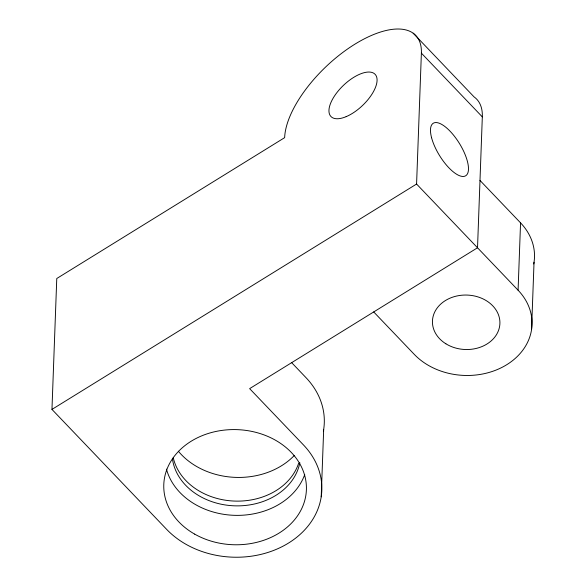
<?xml version="1.0" encoding="UTF-8"?>
<svg xmlns="http://www.w3.org/2000/svg" width="586" height="586" viewBox="0 0 586 586"><rect width="100%" height="100%" fill="white"/><g stroke="black" fill="none" stroke-linecap="round" stroke-linejoin="round"><path stroke-width="0.88" d="M51.964 409.409L56.769 278.511L284.65 137.651A86.787 39.438 -43.7 0 1 354.896 44.177A86.787 39.438 -43.7 0 1 421.385 53.143L482.322 116.885L477.524 247.775L249.636 388.635L303.46 444.928A86.787 70.034 2.1 0 1 288.517 543.061A86.787 70.034 2.1 0 1 166.724 529.436L51.964 409.409L416.58 184.041L421.385 53.143M321.209 496.811L323.677 429.465M373.707 311.942L414.273 354.369A65.888 53.172 2.1 0 0 506.743 364.712A65.888 53.172 2.1 0 0 518.083 290.202L520.558 222.856L479.993 180.437M531.561 329.603L534.036 262.257M413.159 33.19L474.103 96.932A86.787 39.438 -43.7 0 1 482.322 116.885M416.58 184.041L518.083 290.202M291.535 362.522L305.929 377.582A86.787 70.034 2.1 0 1 323.391 431.179M294.179 455.593A71.353 57.582 2.1 0 1 178.393 451.257M304.742 474.528A71.353 57.582 2.1 0 1 233.829 515.306A71.353 57.582 2.1 0 1 166.453 469.093M298.633 463.255A64.284 51.876 2.1 0 1 233.953 501.052A64.284 51.876 2.1 0 1 173.244 457.666M299.827 462.706A64.284 51.876 2.1 0 1 234.883 505.835A64.284 51.876 2.1 0 1 172.423 458.794M520.558 222.856A65.888 53.172 2.1 0 1 533.736 263.964M431.582 137.747A30.853 11.639 58.3 0 0 463.958 176.393A30.853 11.639 58.3 0 0 452.919 134.392A30.853 11.639 58.3 0 0 431.582 137.747M346.15 116.651A30.538 13.874 -43.7 0 0 376.424 76.37A30.538 13.874 -43.7 0 0 336.474 93.167A30.538 13.874 -43.7 0 0 346.15 116.651M194.669 534.117A71.353 57.582 2.1 0 0 306.207 492.621A71.353 57.582 2.1 0 0 204.397 434.797A71.353 57.582 2.1 0 0 194.669 534.117M445.873 343.784A33.746 27.234 2.1 0 0 499.668 326.036A33.746 27.234 2.1 0 0 452.993 297.043A33.746 27.234 2.1 0 0 445.873 343.784"/></g></svg>
